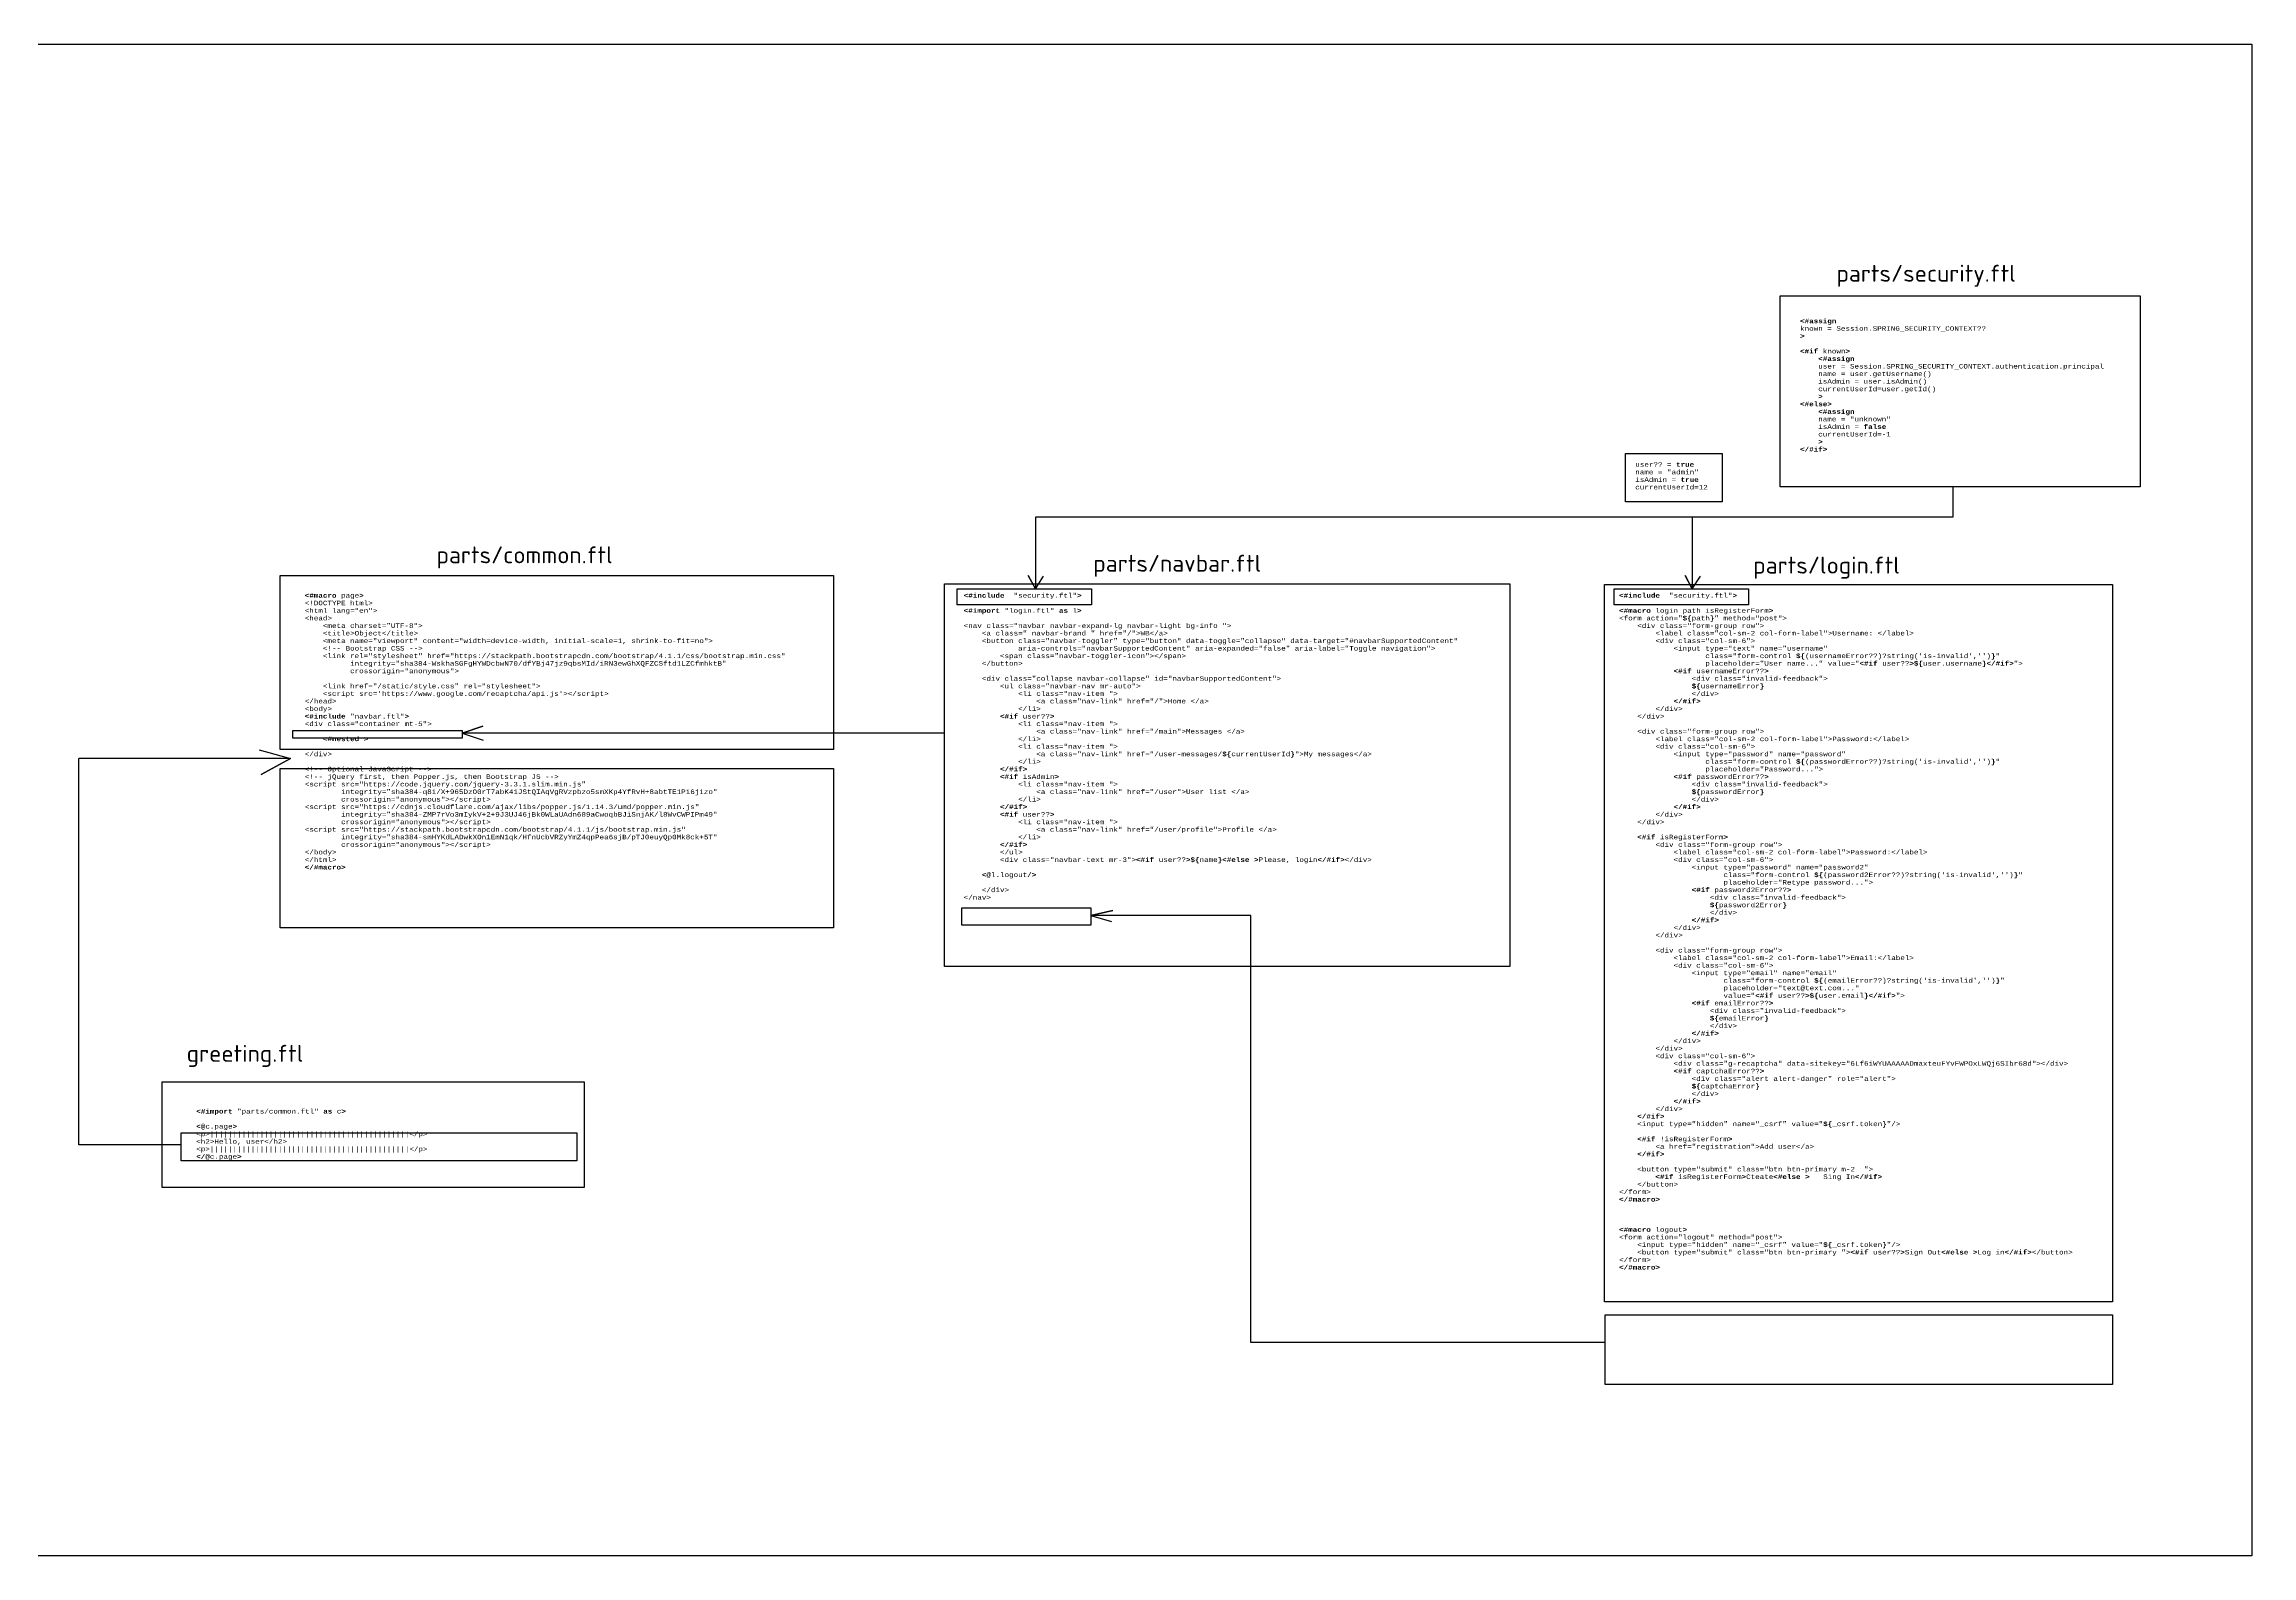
# Model space of a CAD drawing. Header units: millimetres. Extents: x 4539 to 8258, y 1617 to 3785.
# Drawn here: x 7122 to 8037, y 2942 to 3568 of the extents above; entities that cross this region are included whole.
import ezdxf

# ---------------------------------------------------------------- set-up
doc = ezdxf.new("R2010")
doc.units = ezdxf.units.MM
doc.styles.get("Standard").update_dxf_attribs({"font": 'arial.ttf'})

msp = doc.modelspace()

# ---------------------------------------------------------------- linework, layer by layer
at = {"color": 3, "lineweight": 30}
msp.add_line((7136.65, 3112), (7136.65, 3271.87), dxfattribs=at)
at = {"color": 4, "lineweight": 30}
for points in [[(7008.34, 3567.71), (8036.94, 3567.71), (8036.94, 2941.8), (7008.34, 2941.8)], [(7171.13, 3138.11), (7346.02, 3138.11), (7346.02, 3094.31), (7171.13, 3094.31)]]:
    msp.add_lwpolyline(points, close=True, dxfattribs=at)
at = {"color": 2, "lineweight": 30}
for points in [[(7841.57, 3463.54), (7990.72, 3463.54), (7990.72, 3384.37), (7841.57, 3384.37)], [(7777.44, 3398.18), (7817.52, 3398.18), (7817.52, 3378.15), (7777.44, 3378.15)], [(7500.58, 3342.17), (7556.13, 3342.17), (7556.13, 3335.59), (7500.58, 3335.59)], [(7772.79, 3342.17), (7828.34, 3342.17), (7828.34, 3335.59), (7772.79, 3335.59)]]:
    msp.add_lwpolyline(points, close=True, dxfattribs=at)
for points in [[(7913.09, 3384.37), (7913.09, 3371.84), (7532.93, 3371.84)], [(7532.93, 3371.84), (7532.93, 3342.17), (7529.91, 3347.72), (7532.93, 3342.17), (7536.26, 3347.45)], [(7805.13, 3371.84), (7805.13, 3342.17), (7802.12, 3347.72), (7805.13, 3342.17), (7808.46, 3347.45)]]:
    msp.add_lwpolyline(points, dxfattribs=at)
at = {"color": 3, "lineweight": 30}
for points in [[(7220.06, 3347.75), (7449.26, 3347.75), (7449.26, 3275.7), (7220.06, 3275.7)], [(7220.06, 3267.79), (7449.26, 3267.79), (7449.26, 3201.84), (7220.06, 3201.84)], [(7179.02, 3116.88), (7342.92, 3116.88), (7342.92, 3105.39), (7179.02, 3105.39)]]:
    msp.add_lwpolyline(points, close=True, dxfattribs=at)
at = {"color": 1, "lineweight": 30}
for points in [[(7495.34, 3344.23), (7729.53, 3344.23), (7729.53, 3185.78), (7495.34, 3185.78)], [(7225.24, 3283.56), (7295.47, 3283.56), (7295.47, 3280.4), (7225.24, 3280.4)]]:
    msp.add_lwpolyline(points, close=True, dxfattribs=at)
at = {"color": 6, "lineweight": 30}
for points in [[(7768.68, 3344.01), (7979.23, 3344.01), (7979.23, 3046.97), (7768.68, 3046.97)], [(7502.42, 3210.08), (7555.96, 3210.08), (7555.96, 3202.9), (7502.42, 3202.9)], [(7769.05, 3041.6), (7979.23, 3041.6), (7979.23, 3012.72), (7769.05, 3012.72)]]:
    msp.add_lwpolyline(points, close=True, dxfattribs=at)
at = {"color": 1, "lineweight": 30}
msp.add_lwpolyline([(7495.34, 3282.42), (7295.47, 3282.42), (7304.03, 3285.27), (7295.47, 3282.42), (7304.2, 3279.52)], dxfattribs=at)
at = {"color": 3, "lineweight": 30}
for points in [[(7211.32, 3275.49), (7224.3, 3271.87), (7212.2, 3265.34), (7224.3, 3271.87), (7136.65, 3271.87)], [(7179.02, 3112), (7136.65, 3112)]]:
    msp.add_lwpolyline(points, dxfattribs=at)
at = {"color": 6, "lineweight": 30}
msp.add_lwpolyline([(7769.05, 3030.1), (7622.17, 3030.1), (7622.17, 3206.94), (7622.17, 3206.94), (7622.17, 3206.94), (7555.96, 3206.94), (7565.07, 3209.03), (7555.96, 3206.94), (7564.53, 3204.45)], dxfattribs=at)

# ---------------------------------------------------------------- texts
at = {"attachment_point": 1}
for s, width, insert, char_height in [('{\\fISOCPEUR|b0|i0|c0|p34;parts/security.ftl}', 101.5882, (7864.8, 3476.35), 7), ('{\\fCourier New|b1|i0|c204|p49;\\H0.75x;\\C23;\\c3307724;<#assign^J\\fCourier New|b0|i0|c204|p49;\\C9;\\c13023145;known = Session.SPRING_SECURITY_CONTEXT\\C153;\\c12293992;??^J\\fCourier New|b1|i0|c204|p49;\\C23;\\c3307724;>^J^J<#if \\fCourier New|b0|i0|c204|p49;\\C9;\\c13023145;known\\fCourier New|b1|i0|c204|p49;\\C23;\\c3307724;>^J    <#assign^J    \\fCourier New|b0|i0|c204|p49;\\C9;\\c13023145;user = Session.SPRING_SECURITY_CONTEXT.authentication.principal^J    name = user.getUsername()^J    isAdmin = user.isAdmin()^J    currentUserId=user.getId()^J    \\fCourier New|b1|i0|c204|p49;\\C23;\\c3307724;>^J<#else>^J    <#assign^J    \\fCourier New|b0|i0|c204|p49;\\C9;\\c13023145;name = \\C75;\\c5867370;"unknown"^J    \\C9;\\c13023145;isAdmin = \\fCourier New|b1|i0|c204|p49;\\C23;\\c3307724;false^J    \\fCourier New|b0|i0|c204|p49;\\C9;\\c13023145;currentUserId=-\\C153;\\c12293992;1^J    \\fCourier New|b1|i0|c204|p49;\\C23;\\c3307724;>^J</#if>}', 143.1692, (7849.78, 3454.03), 2.5), ('{\\fCourier New|b1|i0|c204|p49;\\H0.75x;\\C23;\\c3307724;    \\fCourier New|b0|i0|c204|p49;\\C9;\\c13023145;user\\fCourier New|b0|i0|c0|p49;??\\fCourier New|b0|i0|c204|p49; = \\fCourier New|b1|i0|c0|p49;\\C23;\\c3307724;true\\fCourier New|b0|i0|c0|p49;\\C9;\\c13023145;\\P\\fCourier New|b1|i0|c204|p49;\\C23;\\c3307724;    \\fCourier New|b0|i0|c204|p49;\\C9;\\c13023145;name = \\C75;\\c5867370;"\\fCourier New|b0|i0|c0|p49;admin\\fCourier New|b0|i0|c204|p49;"^J    \\C9;\\c13023145;isAdmin = \\fCourier New|b1|i0|c0|p49;\\C23;\\c3307724;true\\fCourier New|b1|i0|c204|p49;^J    \\fCourier New|b0|i0|c204|p49;\\C9;\\c13023145;currentUserId=\\C153;\\c12293992;1\\fCourier New|b0|i0|c0|p49;2}', 48.321, (7773.97, 3394.6), 2.5), ('{\\fISOCPEUR|b0|i0|c0|p34;parts/common.ftl}', 101.5882, (7284.79, 3359.76), 7), ('{\\fISOCPEUR|b0|i0|c0|p34;parts/navbar.ftl}', 101.5882, (7556.91, 3356.27), 7), ('{\\fISOCPEUR|b0|i0|c0|p34;parts/login.ftl}', 101.5882, (7830.32, 3355.5), 7), ('{\\fCourier New|b1|i0|c204|p49;\\H0.75x;\\C23;\\c3307724;<#macro \\fCourier New|b0|i0|c204|p49;\\C9;\\c13023145;page\\fCourier New|b1|i0|c204|p49;\\C23;\\c3307724;>^J\\fCourier New|b0|i0|c204|p49;\\C43;\\c6995944;<!DOCTYPE \\C9;\\c12237498;html\\C43;\\c6995944;>^J<html \\C9;\\c12237498;lang=\\C73;\\c6406821;"en"\\C43;\\c6995944;>^J<head>^J    <meta \\C9;\\c12237498;charset=\\C73;\\c6406821;"UTF-8"\\C43;\\c6995944;>^J    <title>\\C9;\\c13023145;Object\\C43;\\c6995944;</title>^J    <meta \\C9;\\c12237498;name=\\C73;\\c6406821;"viewport" \\C9;\\c12237498;content=\\C73;\\c6406821;"width=device-width, initial-scale=1, shrink-to-fit=no"\\C43;\\c6995944;>^J    \\C8;<!-- Bootstrap CSS -->^J    \\C43;\\c6995944;<link \\C9;\\c12237498;rel=\\C73;\\c6406821;"stylesheet" \\C9;\\c12237498;href=\\C73;\\c6406821;"https://stackpath.bootstrapcdn.com/bootstrap/4.1.1/css/bootstrap.min.css"^J          \\C9;\\c12237498;integrity=\\C73;\\c6406821;"sha384-WskhaSGFgHYWDcbwN70/dfYBj47jz9qbsMId/iRN3ewGhXQFZCSftd1LZCfmhktB"^J          \\C9;\\c12237498;crossorigin=\\C73;\\c6406821;"anonymous"\\C43;\\c6995944;>^J^J    <link \\C9;\\c12237498;href=\\C73;\\c6406821;"/static/style.css" \\C9;\\c12237498;rel=\\C73;\\c6406821;"stylesheet"\\C43;\\c6995944;>^J    <script \\C9;\\c12237498;src=\\C73;\\c6406821;\'https://www.google.com/recaptcha/api.js\'\\C43;\\c6995944;></script>^J</head>^J<body>^J\\fCourier New|b1|i0|c204|p49;\\C23;\\c3307724;<#include \\fCourier New|b0|i0|c204|p49;\\C75;\\c5867370;"navbar.ftl"\\fCourier New|b1|i0|c204|p49;\\C23;\\c3307724;>^J\\fCourier New|b0|i0|c204|p49;\\C43;\\c6995944;<div \\C9;\\c12237498;class=\\C73;\\c6406821;"container mt-5"\\C43;\\c6995944;>\\fCourier New|b0|i0|c0|p49;\\P\\fCourier New|b0|i0|c204|p49;^J    \\fCourier New|b1|i0|c204|p49;\\C23;\\c3307724;<#nested >\\fCourier New|b1|i0|c0|p49;\\P\\fCourier New|b1|i0|c204|p49;^J\\fCourier New|b0|i0|c204|p49;\\C43;\\c6995944;</div>^J^J\\C8;<!-- Optional JavaScript -->^J<!-- jQuery first, then Popper.js, then Bootstrap JS -->^J\\C43;\\c6995944;<script \\C9;\\c12237498;src=\\C73;\\c6406821;"https://code.jquery.com/jquery-3.3.1.slim.min.js"^J        \\C9;\\c12237498;integrity=\\C73;\\c6406821;"sha384-q8i/X+965DzO0rT7abK41JStQIAqVgRVzpbzo5smXKp4YfRvH+8abtTE1Pi6jizo"^J        \\C9;\\c12237498;crossorigin=\\C73;\\c6406821;"anonymous"\\C43;\\c6995944;></script>^J<script \\C9;\\c12237498;src=\\C73;\\c6406821;"https://cdnjs.cloudflare.com/ajax/libs/popper.js/1.14.3/umd/popper.min.js"^J        \\C9;\\c12237498;integrity=\\C73;\\c6406821;"sha384-ZMP7rVo3mIykV+2+9J3UJ46jBk0WLaUAdn689aCwoqbBJiSnjAK/l8WvCWPIPm49"^J        \\C9;\\c12237498;crossorigin=\\C73;\\c6406821;"anonymous"\\C43;\\c6995944;></script>^J<script \\C9;\\c12237498;src=\\C73;\\c6406821;"https://stackpath.bootstrapcdn.com/bootstrap/4.1.1/js/bootstrap.min.js"^J        \\C9;\\c12237498;integrity=\\C73;\\c6406821;"sha384-smHYKdLADwkXOn1EmN1qk/HfnUcbVRZyYmZ4qpPea6sjB/pTJ0euyQp0Mk8ck+5T"^J        \\C9;\\c12237498;crossorigin=\\C73;\\c6406821;"anonymous"\\C43;\\c6995944;></script>^J</body>^J</html>^J\\fCourier New|b1|i0|c204|p49;\\C23;\\c3307724;</#macro>}', 266.3189, (7230.24, 3340.38), 2.5), ('{\\fCourier New|b1|i0|c204|p49;\\H0.75x;\\C23;\\c3307724;<#include  \\fCourier New|b0|i0|c204|p49;\\C75;\\c5867370;"security.ftl"\\fCourier New|b1|i0|c204|p49;\\C23;\\c3307724;>\\fCourier New|b1|i0|c0|p49;\\P\\fCourier New|b1|i0|c204|p49;^J<#import \\fCourier New|b0|i0|c204|p49;\\C75;\\c5867370;"login.ftl" \\fCourier New|b1|i0|c204|p49;\\C23;\\c3307724;as \\fCourier New|b0|i0|c204|p49;\\C9;\\c13023145;l\\fCourier New|b1|i0|c204|p49;\\C23;\\c3307724;>^J^J\\fCourier New|b0|i0|c204|p49;\\C43;\\c6995944;<nav \\C9;\\c12237498;class=\\C73;\\c6406821;"navbar navbar-expand-lg navbar-light bg-info "\\C43;\\c6995944;>^J    <a \\C9;\\c12237498;class=\\C73;\\c6406821;" navbar-brand " \\C9;\\c12237498;href=\\C73;\\c6406821;"/"\\C43;\\c6995944;>\\C9;\\c13023145;WB\\C43;\\c6995944;</a>^J    <button \\C9;\\c12237498;class=\\C73;\\c6406821;"navbar-toggler" \\C9;\\c12237498;type=\\C73;\\c6406821;"button" \\C9;\\c12237498;data-toggle=\\C73;\\c6406821;"collapse" \\C9;\\c12237498;data-target=\\C73;\\c6406821;"#navbarSupportedContent"^J            \\C9;\\c12237498;aria-controls=\\C73;\\c6406821;"navbarSupportedContent" \\C9;\\c12237498;aria-expanded=\\C73;\\c6406821;"false" \\C9;\\c12237498;aria-label=\\C73;\\c6406821;"Toggle navigation"\\C43;\\c6995944;>^J        <span \\C9;\\c12237498;class=\\C73;\\c6406821;"navbar-toggler-icon"\\C43;\\c6995944;></span>^J    </button>^J^J    <div \\C9;\\c12237498;class=\\C73;\\c6406821;"collapse navbar-collapse" \\C9;\\c12237498;id=\\C73;\\c6406821;"navbarSupportedContent"\\C43;\\c6995944;>^J        <ul \\C9;\\c12237498;class=\\C73;\\c6406821;"navbar-nav mr-auto"\\C43;\\c6995944;>^J            <li \\C9;\\c12237498;class=\\C73;\\c6406821;"nav-item "\\C43;\\c6995944;>^J                <a \\C9;\\c12237498;class=\\C73;\\c6406821;"nav-link" \\C9;\\c12237498;href=\\C73;\\c6406821;"/"\\C43;\\c6995944;>\\C9;\\c13023145;Home \\C43;\\c6995944;</a>^J            </li>^J        \\fCourier New|b1|i0|c204|p49;\\C23;\\c3307724;<#if \\fCourier New|b0|i0|c204|p49;\\C9;\\c13023145;user\\C153;\\c12293992;??\\fCourier New|b1|i0|c204|p49;\\C23;\\c3307724;>^J            \\fCourier New|b0|i0|c204|p49;\\C43;\\c6995944;<li \\C9;\\c12237498;class=\\C73;\\c6406821;"nav-item "\\C43;\\c6995944;>^J                <a \\C9;\\c12237498;class=\\C73;\\c6406821;"nav-link" \\C9;\\c12237498;href=\\C73;\\c6406821;"/main"\\C43;\\c6995944;>\\C9;\\c13023145;Messages \\C43;\\c6995944;</a>^J            </li>^J            <li \\C9;\\c12237498;class=\\C73;\\c6406821;"nav-item "\\C43;\\c6995944;>^J                <a \\C9;\\c12237498;class=\\C73;\\c6406821;"nav-link" \\C9;\\c12237498;href=\\C73;\\c6406821;"/user-messages/\\fCourier New|b1|i0|c204|p49;\\C23;\\c3307724;$\\{\\fCourier New|b0|i0|c204|p49;\\C9;\\c13023145;currentUserId\\fCourier New|b1|i0|c204|p49;\\C23;\\c3307724;\\}\\fCourier New|b0|i0|c204|p49;\\C73;\\c6406821;"\\C43;\\c6995944;>\\C9;\\c13023145;My messages\\C43;\\c6995944;</a>^J            </li>^J        \\fCourier New|b1|i0|c204|p49;\\C23;\\c3307724;</#if>^J        <#if \\fCourier New|b0|i0|c204|p49;\\C9;\\c13023145;isAdmin\\fCourier New|b1|i0|c204|p49;\\C23;\\c3307724;>^J            \\fCourier New|b0|i0|c204|p49;\\C43;\\c6995944;<li \\C9;\\c12237498;class=\\C73;\\c6406821;"nav-item "\\C43;\\c6995944;>^J                <a \\C9;\\c12237498;class=\\C73;\\c6406821;"nav-link" \\C9;\\c12237498;href=\\C73;\\c6406821;"/user"\\C43;\\c6995944;>\\C9;\\c13023145;User list \\C43;\\c6995944;</a>^J            </li>^J        \\fCourier New|b1|i0|c204|p49;\\C23;\\c3307724;</#if>^J        <#if \\fCourier New|b0|i0|c204|p49;\\C9;\\c13023145;user\\C153;\\c12293992;??\\fCourier New|b1|i0|c204|p49;\\C23;\\c3307724;>^J            \\fCourier New|b0|i0|c204|p49;\\C43;\\c6995944;<li \\C9;\\c12237498;class=\\C73;\\c6406821;"nav-item "\\C43;\\c6995944;>^J                <a \\C9;\\c12237498;class=\\C73;\\c6406821;"nav-link" \\C9;\\c12237498;href=\\C73;\\c6406821;"/user/profile"\\C43;\\c6995944;>\\C9;\\c13023145;Profile \\C43;\\c6995944;</a>^J            </li>^J        \\fCourier New|b1|i0|c204|p49;\\C23;\\c3307724;</#if>^J        \\fCourier New|b0|i0|c204|p49;\\C43;\\c6995944;</ul>^J        <div \\C9;\\c12237498;class=\\C73;\\c6406821;"navbar-text mr-3"\\C43;\\c6995944;>\\fCourier New|b1|i0|c204|p49;\\C23;\\c3307724;<#if \\fCourier New|b0|i0|c204|p49;\\C9;\\c13023145;user\\C153;\\c12293992;??\\fCourier New|b1|i0|c204|p49;\\C23;\\c3307724;>$\\{\\fCourier New|b0|i0|c204|p49;\\C9;\\c13023145;name\\fCourier New|b1|i0|c204|p49;\\C23;\\c3307724;\\}<#else >\\fCourier New|b0|i0|c204|p49;\\C9;\\c13023145;Please, login\\fCourier New|b1|i0|c204|p49;\\C23;\\c3307724;</#if>\\fCourier New|b0|i0|c204|p49;\\C43;\\c6995944;</div>\\fCourier New|b0|i0|c0|p49;\\P\\fCourier New|b0|i0|c204|p49;^J    \\fCourier New|b1|i0|c204|p49;\\C23;\\c3307724;<@\\fCourier New|b0|i0|c204|p49;\\C9;\\c13023145;l.logout\\fCourier New|b1|i0|c204|p49;\\C23;\\c3307724;/>\\fCourier New|b1|i0|c0|p49;\\P\\fCourier New|b1|i0|c204|p49;^J    \\fCourier New|b0|i0|c204|p49;\\C43;\\c6995944;</div>^J</nav>}', 268.3818, (7503.26, 3340.38), 2.5), ('{\\fCourier New|b1|i0|c204|p49;\\H0.75x;\\C23;\\c3307724;<#include  \\fCourier New|b0|i0|c204|p49;\\C75;\\c5867370;"security.ftl"\\fCourier New|b1|i0|c204|p49;\\C23;\\c3307724;>\\fCourier New|b1|i0|c0|p49;\\P\\P\\fCourier New|b1|i0|c204|p49;<#macro \\fCourier New|b0|i0|c204|p49;\\C9;\\c13023145;login path isRegisterForm\\fCourier New|b1|i0|c204|p49;\\C23;\\c3307724;>^J\\fCourier New|b0|i0|c204|p49;\\C43;\\c6995944;<form \\C9;\\c12237498;action=\\C73;\\c6406821;"\\fCourier New|b1|i0|c204|p49;\\C23;\\c3307724;$\\{\\fCourier New|b0|i0|c204|p49;\\C9;\\c13023145;path\\fCourier New|b1|i0|c204|p49;\\C23;\\c3307724;\\}\\fCourier New|b0|i0|c204|p49;\\C73;\\c6406821;" \\C9;\\c12237498;method=\\C73;\\c6406821;"post"\\C43;\\c6995944;>^J    <div \\C9;\\c12237498;class=\\C73;\\c6406821;"form-group row"\\C43;\\c6995944;>^J        <label \\C9;\\c12237498;class=\\C73;\\c6406821;"col-sm-2 col-form-label"\\C43;\\c6995944;>\\C9;\\c13023145;Username: \\C43;\\c6995944;</label>^J        <div \\C9;\\c12237498;class=\\C73;\\c6406821;"col-sm-6"\\C43;\\c6995944;>^J            <input \\C9;\\c12237498;type=\\C73;\\c6406821;"text" \\C9;\\c12237498;name=\\C73;\\c6406821;"username"^J                   \\C9;\\c12237498;class=\\C73;\\c6406821;"form-control \\fCourier New|b1|i0|c204|p49;\\C23;\\c3307724;$\\{\\fCourier New|b0|i0|c204|p49;\\C9;\\c13023145;(usernameError\\C153;\\c12293992;??\\C9;\\c13023145;)\\C153;\\c12293992;?\\C9;\\c13023145;string(\\C75;\\c5867370;\'is-invalid\'\\C23;\\c3307724;,\\C75;\\c5867370;\'\'\\C9;\\c13023145;)\\fCourier New|b1|i0|c204|p49;\\C23;\\c3307724;\\}\\fCourier New|b0|i0|c204|p49;\\C73;\\c6406821;"^J                   \\C9;\\c12237498;placeholder=\\C73;\\c6406821;"User name..." \\C9;\\c12237498;value=\\C73;\\c6406821;"\\fCourier New|b1|i0|c204|p49;\\C23;\\c3307724;<#if \\fCourier New|b0|i0|c204|p49;\\C9;\\c13023145;user\\C153;\\c12293992;??\\fCourier New|b1|i0|c204|p49;\\C23;\\c3307724;>$\\{\\fCourier New|b0|i0|c204|p49;\\C9;\\c13023145;user.username\\fCourier New|b1|i0|c204|p49;\\C23;\\c3307724;\\}</#if>\\fCourier New|b0|i0|c204|p49;\\C73;\\c6406821;"\\C43;\\c6995944;>^J            \\fCourier New|b1|i0|c204|p49;\\C23;\\c3307724;<#if \\fCourier New|b0|i0|c204|p49;\\C9;\\c13023145;usernameError\\C153;\\c12293992;??\\fCourier New|b1|i0|c204|p49;\\C23;\\c3307724;>^J                \\fCourier New|b0|i0|c204|p49;\\C43;\\c6995944;<div \\C9;\\c12237498;class=\\C73;\\c6406821;"invalid-feedback"\\C43;\\c6995944;>^J                \\fCourier New|b1|i0|c204|p49;\\C23;\\c3307724;$\\{\\fCourier New|b0|i0|c204|p49;\\C9;\\c13023145;usernameError\\fCourier New|b1|i0|c204|p49;\\C23;\\c3307724;\\}^J                \\fCourier New|b0|i0|c204|p49;\\C43;\\c6995944;</div>^J            \\fCourier New|b1|i0|c204|p49;\\C23;\\c3307724;</#if>^J        \\fCourier New|b0|i0|c204|p49;\\C43;\\c6995944;</div>^J    </div>^J^J    <div \\C9;\\c12237498;class=\\C73;\\c6406821;"form-group row"\\C43;\\c6995944;>^J        <label \\C9;\\c12237498;class=\\C73;\\c6406821;"col-sm-2 col-form-label"\\C43;\\c6995944;>\\C9;\\c13023145;Password:\\C43;\\c6995944;</label>^J        <div \\C9;\\c12237498;class=\\C73;\\c6406821;"col-sm-6"\\C43;\\c6995944;>^J            <input \\C9;\\c12237498;type=\\C73;\\c6406821;"password" \\C9;\\c12237498;name=\\C73;\\c6406821;"password"^J                   \\C9;\\c12237498;class=\\C73;\\c6406821;"form-control \\fCourier New|b1|i0|c204|p49;\\C23;\\c3307724;$\\{\\fCourier New|b0|i0|c204|p49;\\C9;\\c13023145;(passwordError\\C153;\\c12293992;??\\C9;\\c13023145;)\\C153;\\c12293992;?\\C9;\\c13023145;string(\\C75;\\c5867370;\'is-invalid\'\\C23;\\c3307724;,\\C75;\\c5867370;\'\'\\C9;\\c13023145;)\\fCourier New|b1|i0|c204|p49;\\C23;\\c3307724;\\}\\fCourier New|b0|i0|c204|p49;\\C73;\\c6406821;"^J                   \\C9;\\c12237498;placeholder=\\C73;\\c6406821;"Password..."\\C43;\\c6995944;>^J            \\fCourier New|b1|i0|c204|p49;\\C23;\\c3307724;<#if \\fCourier New|b0|i0|c204|p49;\\C9;\\c13023145;passwordError\\C153;\\c12293992;??\\fCourier New|b1|i0|c204|p49;\\C23;\\c3307724;>^J                \\fCourier New|b0|i0|c204|p49;\\C43;\\c6995944;<div \\C9;\\c12237498;class=\\C73;\\c6406821;"invalid-feedback"\\C43;\\c6995944;>^J                \\fCourier New|b1|i0|c204|p49;\\C23;\\c3307724;$\\{\\fCourier New|b0|i0|c204|p49;\\C9;\\c13023145;passwordError\\fCourier New|b1|i0|c204|p49;\\C23;\\c3307724;\\}^J                \\fCourier New|b0|i0|c204|p49;\\C43;\\c6995944;</div>^J            \\fCourier New|b1|i0|c204|p49;\\C23;\\c3307724;</#if>^J        \\fCourier New|b0|i0|c204|p49;\\C43;\\c6995944;</div>^J    </div>^J^J    \\fCourier New|b1|i0|c204|p49;\\C23;\\c3307724;<#if \\fCourier New|b0|i0|c204|p49;\\C9;\\c13023145;isRegisterForm\\fCourier New|b1|i0|c204|p49;\\C23;\\c3307724;>^J        \\fCourier New|b0|i0|c204|p49;\\C43;\\c6995944;<div \\C9;\\c12237498;class=\\C73;\\c6406821;"form-group row"\\C43;\\c6995944;>^J            <label \\C9;\\c12237498;class=\\C73;\\c6406821;"col-sm-2 col-form-label"\\C43;\\c6995944;>\\C9;\\c13023145;Password:\\C43;\\c6995944;</label>^J            <div \\C9;\\c12237498;class=\\C73;\\c6406821;"col-sm-6"\\C43;\\c6995944;>^J                <input \\C9;\\c12237498;type=\\C73;\\c6406821;"password" \\C9;\\c12237498;name=\\C73;\\c6406821;"password2"^J                       \\C9;\\c12237498;class=\\C73;\\c6406821;"form-control \\fCourier New|b1|i0|c204|p49;\\C23;\\c3307724;$\\{\\fCourier New|b0|i0|c204|p49;\\C9;\\c13023145;(password2Error\\C153;\\c12293992;??\\C9;\\c13023145;)\\C153;\\c12293992;?\\C9;\\c13023145;string(\\C75;\\c5867370;\'is-invalid\'\\C23;\\c3307724;,\\C75;\\c5867370;\'\'\\C9;\\c13023145;)\\fCourier New|b1|i0|c204|p49;\\C23;\\c3307724;\\}\\fCourier New|b0|i0|c204|p49;\\C73;\\c6406821;"^J                       \\C9;\\c12237498;placeholder=\\C73;\\c6406821;"Retype password..."\\C43;\\c6995944;>^J                \\fCourier New|b1|i0|c204|p49;\\C23;\\c3307724;<#if \\fCourier New|b0|i0|c204|p49;\\C9;\\c13023145;password2Error\\C153;\\c12293992;??\\fCourier New|b1|i0|c204|p49;\\C23;\\c3307724;>^J                    \\fCourier New|b0|i0|c204|p49;\\C43;\\c6995944;<div \\C9;\\c12237498;class=\\C73;\\c6406821;"invalid-feedback"\\C43;\\c6995944;>^J                    \\fCourier New|b1|i0|c204|p49;\\C23;\\c3307724;$\\{\\fCourier New|b0|i0|c204|p49;\\C9;\\c13023145;password2Error\\fCourier New|b1|i0|c204|p49;\\C23;\\c3307724;\\}^J                    \\fCourier New|b0|i0|c204|p49;\\C43;\\c6995944;</div>^J                \\fCourier New|b1|i0|c204|p49;\\C23;\\c3307724;</#if>^J            \\fCourier New|b0|i0|c204|p49;\\C43;\\c6995944;</div>^J        </div>^J^J        <div \\C9;\\c12237498;class=\\C73;\\c6406821;"form-group row"\\C43;\\c6995944;>^J            <label \\C9;\\c12237498;class=\\C73;\\c6406821;"col-sm-2 col-form-label"\\C43;\\c6995944;>\\C9;\\c13023145;Email:\\C43;\\c6995944;</label>^J            <div \\C9;\\c12237498;class=\\C73;\\c6406821;"col-sm-6"\\C43;\\c6995944;>^J                <input \\C9;\\c12237498;type=\\C73;\\c6406821;"email" \\C9;\\c12237498;name=\\C73;\\c6406821;"email"^J                       \\C9;\\c12237498;class=\\C73;\\c6406821;"form-control \\fCourier New|b1|i0|c204|p49;\\C23;\\c3307724;$\\{\\fCourier New|b0|i0|c204|p49;\\C9;\\c13023145;(emailError\\C153;\\c12293992;??\\C9;\\c13023145;)\\C153;\\c12293992;?\\C9;\\c13023145;string(\\C75;\\c5867370;\'is-invalid\'\\C23;\\c3307724;,\\C75;\\c5867370;\'\'\\C9;\\c13023145;)\\fCourier New|b1|i0|c204|p49;\\C23;\\c3307724;\\}\\fCourier New|b0|i0|c204|p49;\\C73;\\c6406821;"^J                       \\C9;\\c12237498;placeholder=\\C73;\\c6406821;"text@text.com..."^J                       \\C9;\\c12237498;value=\\C73;\\c6406821;"\\fCourier New|b1|i0|c204|p49;\\C23;\\c3307724;<#if \\fCourier New|b0|i0|c204|p49;\\C9;\\c13023145;user\\C153;\\c12293992;??\\fCourier New|b1|i0|c204|p49;\\C23;\\c3307724;>$\\{\\fCourier New|b0|i0|c204|p49;\\C9;\\c13023145;user.email\\fCourier New|b1|i0|c204|p49;\\C23;\\c3307724;\\}</#if>\\fCourier New|b0|i0|c204|p49;\\C73;\\c6406821;"\\C43;\\c6995944;>^J                \\fCourier New|b1|i0|c204|p49;\\C23;\\c3307724;<#if \\fCourier New|b0|i0|c204|p49;\\C9;\\c13023145;emailError\\C153;\\c12293992;??\\fCourier New|b1|i0|c204|p49;\\C23;\\c3307724;>^J                    \\fCourier New|b0|i0|c204|p49;\\C43;\\c6995944;<div \\C9;\\c12237498;class=\\C73;\\c6406821;"invalid-feedback"\\C43;\\c6995944;>^J                    \\fCourier New|b1|i0|c204|p49;\\C23;\\c3307724;$\\{\\fCourier New|b0|i0|c204|p49;\\C9;\\c13023145;emailError\\fCourier New|b1|i0|c204|p49;\\C23;\\c3307724;\\}^J                    \\fCourier New|b0|i0|c204|p49;\\C43;\\c6995944;</div>^J                \\fCourier New|b1|i0|c204|p49;\\C23;\\c3307724;</#if>^J            \\fCourier New|b0|i0|c204|p49;\\C43;\\c6995944;</div>^J        </div>^J        <div \\C9;\\c12237498;class=\\C73;\\c6406821;"col-sm-6"\\C43;\\c6995944;>^J            <div \\C9;\\c12237498;class=\\C73;\\c6406821;"g-recaptcha" \\C9;\\c12237498;data-sitekey=\\C73;\\c6406821;"6Lf6iWYUAAAAADmaxteuFYvFWPOxLWQj6SIbr68d"\\C43;\\c6995944;></div>^J            \\fCourier New|b1|i0|c204|p49;\\C23;\\c3307724;<#if \\fCourier New|b0|i0|c204|p49;\\C9;\\c13023145;captchaError\\C153;\\c12293992;??\\fCourier New|b1|i0|c204|p49;\\C23;\\c3307724;>^J                \\fCourier New|b0|i0|c204|p49;\\C43;\\c6995944;<div \\C9;\\c12237498;class=\\C73;\\c6406821;"alert alert-danger" \\C9;\\c12237498;role=\\C73;\\c6406821;"alert"\\C43;\\c6995944;>^J                \\fCourier New|b1|i0|c204|p49;\\C23;\\c3307724;$\\{\\fCourier New|b0|i0|c204|p49;\\C9;\\c13023145;captchaError\\fCourier New|b1|i0|c204|p49;\\C23;\\c3307724;\\}^J                \\fCourier New|b0|i0|c204|p49;\\C43;\\c6995944;</div>^J            \\fCourier New|b1|i0|c204|p49;\\C23;\\c3307724;</#if>^J        \\fCourier New|b0|i0|c204|p49;\\C43;\\c6995944;</div>^J    \\fCourier New|b1|i0|c204|p49;\\C23;\\c3307724;</#if>^J    \\fCourier New|b0|i0|c204|p49;\\C43;\\c6995944;<input \\C9;\\c12237498;type=\\C73;\\c6406821;"hidden" \\C9;\\c12237498;name=\\C73;\\c6406821;"_csrf" \\C9;\\c12237498;value=\\C73;\\c6406821;"\\fCourier New|b1|i0|c204|p49;\\C23;\\c3307724;$\\{\\fCourier New|b0|i0|c204|p49;\\C9;\\c13023145;_csrf.token\\fCourier New|b1|i0|c204|p49;\\C23;\\c3307724;\\}\\fCourier New|b0|i0|c204|p49;\\C73;\\c6406821;"\\C43;\\c6995944;/>^J^J    \\fCourier New|b1|i0|c204|p49;\\C23;\\c3307724;<#if \\fCourier New|b0|i0|c204|p49;\\C153;\\c12293992;!\\C9;\\c13023145;isRegisterForm\\fCourier New|b1|i0|c204|p49;\\C23;\\c3307724;>^J        \\fCourier New|b0|i0|c204|p49;\\C43;\\c6995944;<a \\C9;\\c12237498;href=\\C73;\\c6406821;"registration"\\C43;\\c6995944;>\\C9;\\c13023145;Add user\\C43;\\c6995944;</a>^J    \\fCourier New|b1|i0|c204|p49;\\C23;\\c3307724;</#if>^J^J    \\fCourier New|b0|i0|c204|p49;\\C43;\\c6995944;<button \\C9;\\c12237498;type=\\C73;\\c6406821;"submit" \\C9;\\c12237498;class=\\C73;\\c6406821;"btn btn-primary m-2  "\\C43;\\c6995944;>^J        \\fCourier New|b1|i0|c204|p49;\\C23;\\c3307724;<#if \\fCourier New|b0|i0|c204|p49;\\C9;\\c13023145;isRegisterForm\\fCourier New|b1|i0|c204|p49;\\C23;\\c3307724;>\\fCourier New|b0|i0|c204|p49;\\C9;\\c13023145;Cteate\\fCourier New|b1|i0|c204|p49;\\C23;\\c3307724;<#else >   \\fCourier New|b0|i0|c204|p49;\\C9;\\c13023145;Sing In\\fCourier New|b1|i0|c204|p49;\\C23;\\c3307724;</#if>^J    \\fCourier New|b0|i0|c204|p49;\\C43;\\c6995944;</button>^J</form>^J\\fCourier New|b1|i0|c204|p49;\\C23;\\c3307724;</#macro>\\fCourier New|b1|i0|c0|p49;\\P\\P\\fCourier New|b1|i0|c204|p49;^J^J<#macro \\fCourier New|b0|i0|c204|p49;\\C9;\\c13023145;logout\\fCourier New|b1|i0|c204|p49;\\C23;\\c3307724;>^J\\fCourier New|b0|i0|c204|p49;\\C43;\\c6995944;<form \\C9;\\c12237498;action=\\C73;\\c6406821;"logout" \\C9;\\c12237498;method=\\C73;\\c6406821;"post"\\C43;\\c6995944;>^J    <input \\C9;\\c12237498;type=\\C73;\\c6406821;"hidden" \\C9;\\c12237498;name=\\C73;\\c6406821;"_csrf" \\C9;\\c12237498;value=\\C73;\\c6406821;"\\fCourier New|b1|i0|c204|p49;\\C23;\\c3307724;$\\{\\fCourier New|b0|i0|c204|p49;\\C9;\\c13023145;_csrf.token\\fCourier New|b1|i0|c204|p49;\\C23;\\c3307724;\\}\\fCourier New|b0|i0|c204|p49;\\C73;\\c6406821;"\\C43;\\c6995944;/>^J    <button \\C9;\\c12237498;type=\\C73;\\c6406821;"submit" \\C9;\\c12237498;class=\\C73;\\c6406821;"btn btn-primary "\\C43;\\c6995944;>\\fCourier New|b1|i0|c204|p49;\\C23;\\c3307724;<#if \\fCourier New|b0|i0|c204|p49;\\C9;\\c13023145;user\\C153;\\c12293992;??\\fCourier New|b1|i0|c204|p49;\\C23;\\c3307724;>\\fCourier New|b0|i0|c204|p49;\\C9;\\c13023145;Sign Out\\fCourier New|b1|i0|c204|p49;\\C23;\\c3307724;<#else >\\fCourier New|b0|i0|c204|p49;\\C9;\\c13023145;Log in\\fCourier New|b1|i0|c204|p49;\\C23;\\c3307724;</#if>\\fCourier New|b0|i0|c204|p49;\\C43;\\c6995944;</button>^J</form>^J\\fCourier New|b1|i0|c204|p49;\\C23;\\c3307724;</#macro>}', 231.4685, (7774.8, 3340.38), 2.5), ('{\\fISOCPEUR|b0|i0|c0|p34;greeting.ftl}', 101.5882, (7181.28, 3153.35), 7), ('{\\fCourier New|b1|i0|c204|p49;\\H0.75x;\\C23;\\c3307724;<#import \\fCourier New|b0|i0|c204|p49;\\C75;\\c5867370;"parts/common.ftl" \\fCourier New|b1|i0|c204|p49;\\C23;\\c3307724;as \\fCourier New|b0|i0|c204|p49;\\C9;\\c13023145;c\\fCourier New|b1|i0|c204|p49;\\C23;\\c3307724;>^J^J<@\\fCourier New|b0|i0|c204|p49;\\C9;\\c13023145;c.page\\fCourier New|b1|i0|c204|p49;\\C23;\\c3307724;>\\fCourier New|b1|i0|c0|p49;\\P\\fCourier New|b0|i0|c204|p49;\\H0.99997x;\\C43;\\c6995944;<p>\\C9;\\c13023145;||||||||||||||||||||||||||||||||||||||||||||\\C43;\\c6995944;</p>^J<h2>\\C9;\\c13023145;Hello, user\\C43;\\c6995944;</h2>^J<p>\\C9;\\c13023145;||||||||||||||||||||||||||||||||||||||||||||\\C43;\\c6995944;</p>^J\\fCourier New|b1|i0|c204|p49;\\C23;\\c3307724;</@\\fCourier New|b0|i0|c204|p49;\\C9;\\c13023145;c.page\\fCourier New|b1|i0|c204|p49;\\C23;\\c3307724;>}', 101.5882, (7185.29, 3126.81), 2.5)]:
    msp.add_mtext_dynamic_manual_height_columns(s, width=width, gutter_width=12.5, heights=[0], dxfattribs=dict(at, insert=insert, char_height=char_height))

doc.saveas('drawing.dxf')
